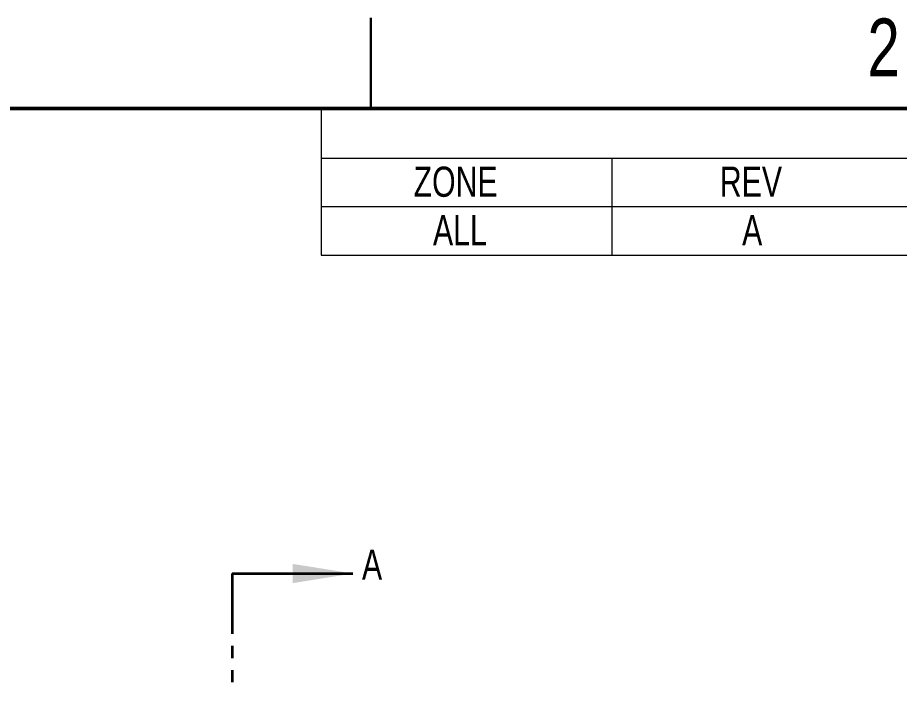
# Model space of a CAD drawing. Header units: millimetres. Extents: x 1 to 107, y 1 to 69.
# Drawn here: x 44.69 to 67.87, y 51.5 to 69.06 of the extents above; entities that cross this region are included whole.
import ezdxf

# ---------------------------------------------------------------- set-up
doc = ezdxf.new("R2010")
doc.units = ezdxf.units.MM
doc.header["$LTSCALE"] = 0.25
doc.linetypes.add('PHANTOM', pattern=[12.7, 6.35, -1.27, 1.27, -1.27, 1.27, -1.27])
doc.styles.add('SLDTEXTSTYLE0', font='TXT', dxfattribs={"width": 0.75})

# ---------------------------------------------------------------- blocks, each defined once
blk = doc.blocks.new('SW_TABLEANNOTATION_0')
at = {"color": 0, "linetype": 'Continuous', "lineweight": 0}
for p, q in [((0, 0), (0, -3.829)), ((51.927, 0), (0, 0)), ((0, -1.276), (51.927, -1.276)), ((7.639, -1.276), (7.639, -3.829)), ((0, -2.553), (51.927, -2.553)), ((0, -3.829), (51.927, -3.829))]:
    blk.add_line(p, q, dxfattribs=at)
at = {"color": 0, "linetype": 'Continuous', "lineweight": 0, "attachment_point": 1, "style": 'SLDTEXTSTYLE0'}
for s, insert, char_height in [('ZONE', (2.43, -1.501), 0.7937), ('REV', (10.481, -1.501), 0.7937), ('ALL', (2.94, -2.778), 0.7937), ('A', (11.067, -2.778), 0.794)]:
    blk.add_mtext(s, dxfattribs=dict(at, insert=insert, char_height=char_height))

msp = doc.modelspace()

# ---------------------------------------------------------------- linework, layer by layer
at = {"color": 7, "linetype": 'Continuous', "lineweight": 25}
for p, q in [((53.975, 66.675), (53.975, 69.056)), ((53.975, 69.056), (53.975, 66.675))]:
    msp.add_line(p, q, dxfattribs=at)
at = {"color": 7, "linetype": 'Continuous', "lineweight": 50}
msp.add_line((3.175, 66.675), (104.775, 66.675), dxfattribs=at)
at = {"color": 7, "linetype": 'PHANTOM', "lineweight": 35}
msp.add_line((50.325, 54.442), (50.325, 26.113), dxfattribs=at)
at = {"color": 7, "linetype": 'Continuous', "lineweight": 35}
msp.add_line((50.325, 54.442), (53.5, 54.442), dxfattribs=at)
msp.add_solid([(53.5, 54.442), (51.912, 54.696), (51.912, 54.188)], dxfattribs=at)

# ---------------------------------------------------------------- block references
at = {"color": 7, "linetype": 'Continuous', "lineweight": 0}
msp.add_blockref('SW_TABLEANNOTATION_0', (52.665, 66.646), dxfattribs=at)

# ---------------------------------------------------------------- texts
at = {"color": 7, "linetype": 'Continuous', "lineweight": 0, "insert": (67.453, 69.041), "char_height": 1.524, "attachment_point": 2, "style": 'SLDTEXTSTYLE0'}
msp.add_mtext('2', dxfattribs=at)
at = {"color": 7, "linetype": 'Continuous', "insert": (53.738, 55.072), "char_height": 0.794, "attachment_point": 1, "style": 'SLDTEXTSTYLE0'}
msp.add_mtext('A', dxfattribs=at)

doc.saveas('drawing.dxf')
